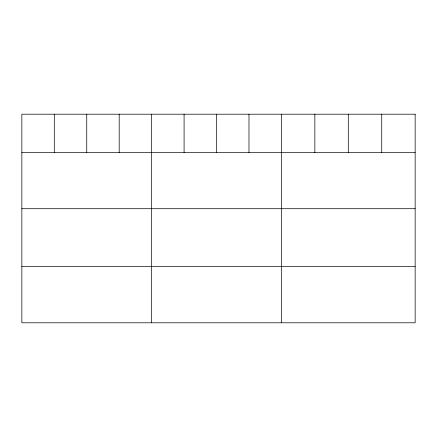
<?xml version="1.0" encoding="UTF-8"?>
<svg xmlns="http://www.w3.org/2000/svg" width="437" height="437" viewBox="0 0 437 437"><rect width="100%" height="100%" fill="white"/><g stroke="black" fill="none" stroke-linecap="round" stroke-linejoin="round"><path stroke-width="0.66" d="M21.85 152.508L415.15 152.508M21.85 208.7L415.15 208.7M21.85 266.603L415.15 266.603M381.719 114.204L381.719 152.508M348.289 114.204L348.289 152.508M314.858 114.204L314.858 152.508M281.428 114.204L281.428 322.796M248.981 114.204L248.981 152.508M216.534 114.204L216.534 152.508M184.086 114.204L184.086 152.508M151.639 114.204L151.639 322.796M119.192 114.204L119.192 152.508M86.745 114.204L86.745 152.508M54.297 114.204L54.297 152.508M415.15 114.204L21.85 114.204L21.85 322.796L415.15 322.796L415.15 114.204"/></g></svg>
